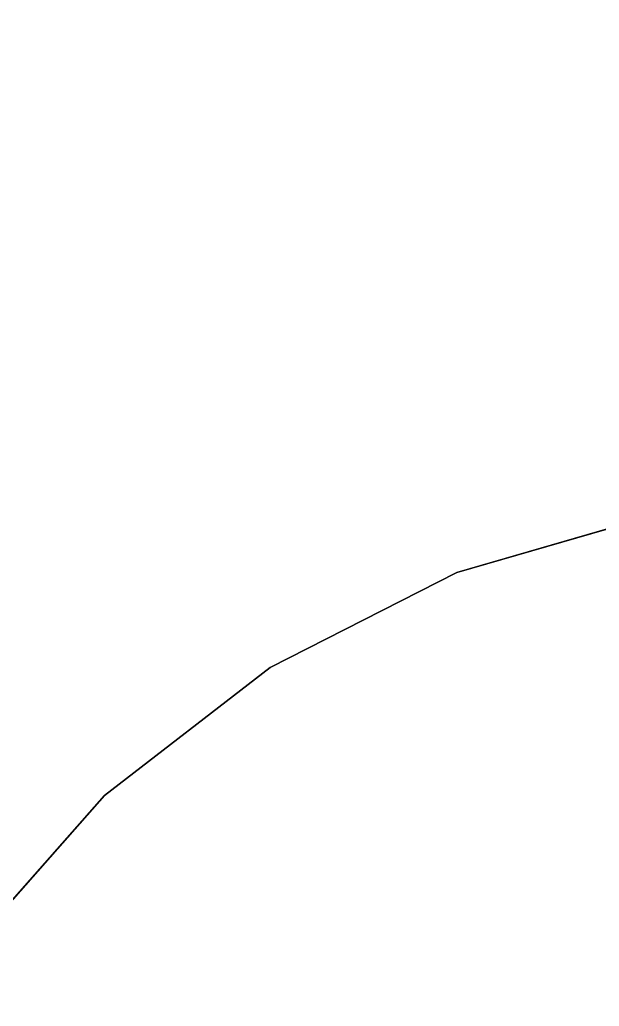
# Model space of a CAD drawing. Extents: x 284875 to 293742, y -1591 to 2062.
# Drawn here: x 289637 to 289663, y -1185.25 to -1140.98 of the extents above; entities that cross this region are included whole.
import ezdxf

# ---------------------------------------------------------------- set-up
doc = ezdxf.new("R2010")
doc.units = 0

# ---------------------------------------------------------------- blocks, each defined once
blk = doc.blocks.new('FB03C-2D-PLATE1')
at = {"layer": '667', "color": 252}
for points, invisible_edges in [([(289675, -1162.2808, 9385), (288765, 1320.2791, 9385), (288025, 1404.4784, 9385), (289675, -1162.2808, 9385)], 13), ([(288025, 1404.4784, 9385), (289634.5821, -1182.839, 9385), (289640.806, -1175.7961, 9385), (288025, 1404.4784, 9385)], 13), ([(288025, 1404.4784, 9385), (289640.806, -1175.7961, 9385), (289648.2381, -1170.0424, 9385), (288025, 1404.4784, 9385)], 13), ([(288025, 1404.4784, 9385), (289648.2381, -1170.0424, 9385), (289656.6156, -1165.7812, 9385), (288025, 1404.4784, 9385)], 13), ([(288025, 1404.4784, 9385), (289656.6156, -1165.7812, 9385), (289665.6426, -1163.1632, 9385), (288025, 1404.4784, 9385)], 13), ([(289675, -1162.2808, 9385), (288025, 1404.4784, 9385), (289665.6426, -1163.1632, 9385), (289675, -1162.2808, 9385)], 11), ([(289675, -1162.2808, 9396), (288765, 1320.2791, 9396), (288025, 1404.4784, 9396), (289675, -1162.2808, 9396)], 13), ([(288025, 1404.4784, 9396), (289634.5821, -1182.839, 9396), (289640.806, -1175.7961, 9396), (288025, 1404.4784, 9396)], 13), ([(288025, 1404.4784, 9396), (289640.806, -1175.7961, 9396), (289648.2381, -1170.0424, 9396), (288025, 1404.4784, 9396)], 13), ([(288025, 1404.4784, 9396), (289648.2381, -1170.0424, 9396), (289656.6156, -1165.7812, 9396), (288025, 1404.4784, 9396)], 13), ([(288025, 1404.4784, 9396), (289656.6156, -1165.7812, 9396), (289665.6426, -1163.1632, 9396), (288025, 1404.4784, 9396)], 13), ([(289675, -1162.2808, 9396), (288025, 1404.4784, 9396), (289665.6426, -1163.1632, 9396), (289675, -1162.2808, 9396)], 11), ([(289675, -1162.2808, 9385), (289051.9104, 1287.3394, 9385), (288765, 1320.2791, 9385), (289675, -1162.2808, 9385)], 13), ([(289675, -1162.2808, 9396), (289051.9104, 1287.3394, 9396), (288765, 1320.2791, 9396), (289675, -1162.2808, 9396)], 13), ([(289675, -1162.2808, 9385), (289338.7033, 1253.3915, 9385), (289051.9104, 1287.3394, 9385), (289675, -1162.2808, 9385)], 13), ([(289675, -1162.2808, 9396), (289338.7033, 1253.3915, 9396), (289051.9104, 1287.3394, 9396), (289675, -1162.2808, 9396)], 13), ([(289675, -1162.2808, 9385), (289625.0998, 1209.0407, 9385), (289338.7033, 1253.3915, 9385), (289675, -1162.2808, 9385)], 15), ([(289675, -1162.2808, 9396), (289625.0998, 1209.0407, 9396), (289338.7033, 1253.3915, 9396), (289675, -1162.2808, 9396)], 15), ([(289675, -1162.2808, 9385), (289626.5877, 1199.7603, 9385), (289625.0998, 1209.0407, 9385), (289675, -1162.2808, 9385)], 13), ([(289675, -1162.2808, 9396), (289626.5877, 1199.7603, 9396), (289625.0998, 1209.0407, 9396), (289675, -1162.2808, 9396)], 13), ([(289675, -1162.2808, 9385), (289629.7861, 1190.9223, 9385), (289626.5877, 1199.7603, 9385), (289675, -1162.2808, 9385)], 13), ([(289675, -1162.2808, 9396), (289629.7861, 1190.9223, 9396), (289626.5877, 1199.7603, 9396), (289675, -1162.2808, 9396)], 13), ([(289675, -1162.2808, 9385), (289634.5821, 1182.839, 9385), (289629.7861, 1190.9223, 9385), (289675, -1162.2808, 9385)], 13), ([(289675, -1162.2808, 9396), (289634.5821, 1182.839, 9396), (289629.7861, 1190.9223, 9396), (289675, -1162.2808, 9396)], 13), ([(289675, -1162.2808, 9385), (289640.806, 1175.7961, 9385), (289634.5821, 1182.839, 9385), (289675, -1162.2808, 9385)], 13), ([(289675, -1162.2808, 9396), (289640.806, 1175.7961, 9396), (289634.5821, 1182.839, 9396), (289675, -1162.2808, 9396)], 13), ([(289675, -1162.2808, 9385), (289648.2381, 1170.0424, 9385), (289640.806, 1175.7961, 9385), (289675, -1162.2808, 9385)], 13), ([(289675, -1162.2808, 9396), (289648.2381, 1170.0424, 9396), (289640.806, 1175.7961, 9396), (289675, -1162.2808, 9396)], 13), ([(289675, -1162.2808, 9385), (289656.6156, 1165.7812, 9385), (289648.2381, 1170.0424, 9385), (289675, -1162.2808, 9385)], 13), ([(289675, -1162.2808, 9396), (289656.6156, 1165.7812, 9396), (289648.2381, 1170.0424, 9396), (289675, -1162.2808, 9396)], 13), ([(289675, -1162.2808, 9385), (289665.6426, 1163.1632, 9385), (289656.6156, 1165.7812, 9385), (289675, -1162.2808, 9385)], 13), ([(289675, -1162.2808, 9396), (289665.6426, 1163.1632, 9396), (289656.6156, 1165.7812, 9396), (289675, -1162.2808, 9396)], 13)]:
    blk.add_3dface(points, dxfattribs=dict(at, invisible_edges=invisible_edges))
mesh = blk.add_polymesh((2, 29), dxfattribs=at)
for k, corner in enumerate([(289675, -1162.2808, 9385), (289675, 1162.2808, 9385), (289665.6426, 1163.1632, 9385), (289656.6156, 1165.7812, 9385), (289648.2381, 1170.0424, 9385), (289640.806, 1175.7961, 9385), (289634.5821, 1182.839, 9385), (289629.7861, 1190.9223, 9385), (289626.5877, 1199.7603, 9385), (289625.0998, 1209.0407, 9385), (289625.375, 1218.4357, 9385), (289338.7033, 1253.3915, 9385), (289051.9104, 1287.3394, 9385), (288765, 1320.2791, 9385), (288025, 1404.4784, 9385), (288025, -1404.4784, 9385), (288765, -1320.2791, 9385), (289051.9104, -1287.3394, 9385), (289338.7033, -1253.3915, 9385), (289625.375, -1218.4357, 9385), (289625.0998, -1209.0407, 9385), (289626.5877, -1199.7603, 9385), (289629.7861, -1190.9223, 9385), (289634.5821, -1182.839, 9385), (289640.806, -1175.7961, 9385), (289648.2381, -1170.0424, 9385), (289656.6156, -1165.7812, 9385), (289665.6426, -1163.1632, 9385), (289675, -1162.2808, 9385), (289675, -1162.2808, 9396), (289675, 1162.2808, 9396), (289665.6426, 1163.1632, 9396), (289656.6156, 1165.7812, 9396), (289648.2381, 1170.0424, 9396), (289640.806, 1175.7961, 9396), (289634.5821, 1182.839, 9396), (289629.7861, 1190.9223, 9396), (289626.5877, 1199.7603, 9396), (289625.0998, 1209.0407, 9396), (289625.375, 1218.4357, 9396), (289338.7033, 1253.3915, 9396), (289051.9104, 1287.3394, 9396), (288765, 1320.2791, 9396), (288025, 1404.4784, 9396), (288025, -1404.4784, 9396), (288765, -1320.2791, 9396), (289051.9104, -1287.3394, 9396), (289338.7033, -1253.3915, 9396), (289625.375, -1218.4357, 9396), (289625.0998, -1209.0407, 9396), (289626.5877, -1199.7603, 9396), (289629.7861, -1190.9223, 9396), (289634.5821, -1182.839, 9396), (289640.806, -1175.7961, 9396), (289648.2381, -1170.0424, 9396), (289656.6156, -1165.7812, 9396), (289665.6426, -1163.1632, 9396), (289675, -1162.2808, 9396)]):
    mesh.set_mesh_vertex(divmod(k, 29), corner)

msp = doc.modelspace()

# ---------------------------------------------------------------- block references
msp.add_blockref('FB03C-2D-PLATE1', (0, 0))

doc.saveas('drawing.dxf')
